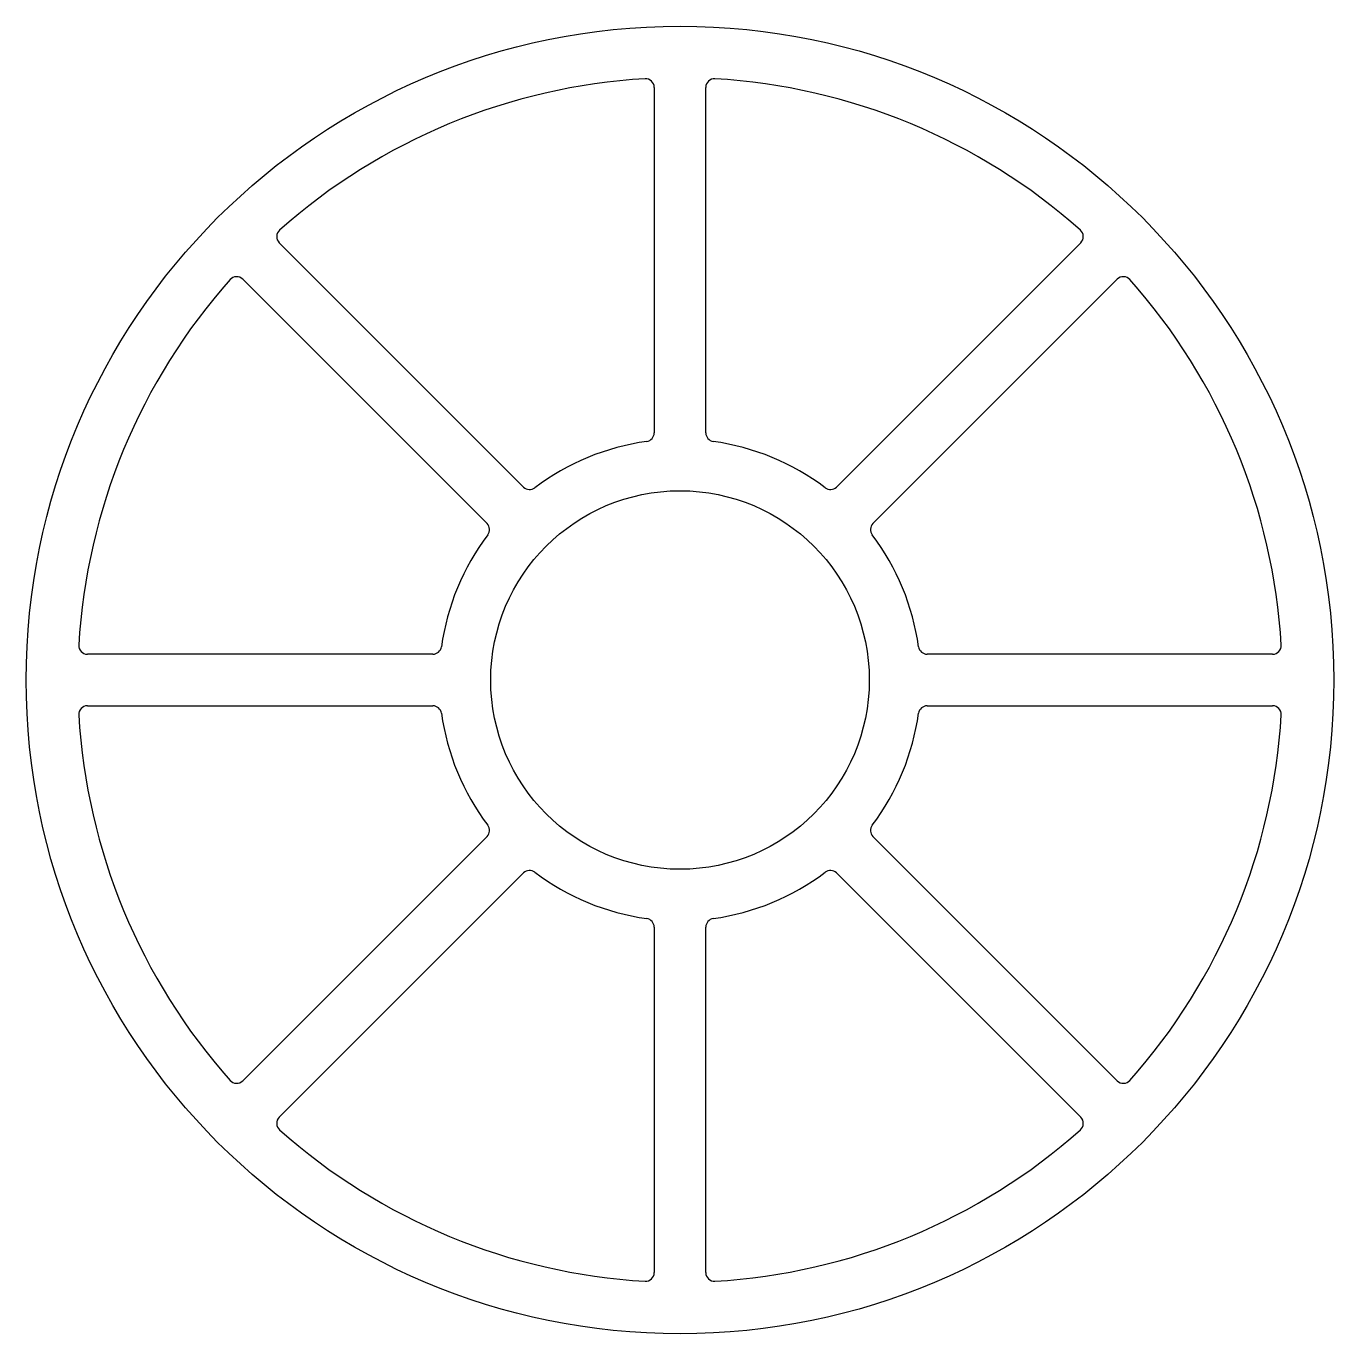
# Model space of a CAD drawing. Extents: x 1927.8 to 2003.8, y 1464.9 to 1540.9.
import ezdxf

# ---------------------------------------------------------------- set-up
doc = ezdxf.new("R2010")
doc.units = 0
doc.layers.get('0').update_dxf_attribs({"linetype": 'CONTINUOUS'})

msp = doc.modelspace()

# ---------------------------------------------------------------- linework, layer by layer
for p, q in [((1964.306, 1537.305), (1964.306, 1517.225)), ((1967.306, 1517.225), (1967.306, 1537.305)), ((1956.711, 1514.079), (1942.512, 1528.278)), ((1989.099, 1528.278), (1974.9, 1514.079)), ((1940.391, 1526.157), (1954.59, 1511.958)), ((1977.022, 1511.958), (1991.221, 1526.157)), ((1951.444, 1504.363), (1931.364, 1504.363)), ((2000.248, 1504.363), (1980.167, 1504.363)), ((1931.364, 1501.363), (1951.444, 1501.363)), ((1980.167, 1501.363), (2000.248, 1501.363)), ((1954.59, 1493.769), (1940.391, 1479.57)), ((1991.221, 1479.57), (1977.022, 1493.769)), ((1942.512, 1477.448), (1956.711, 1491.648)), ((1974.9, 1491.648), (1989.099, 1477.448)), ((1964.306, 1488.502), (1964.306, 1468.421)), ((1967.306, 1468.421), (1967.306, 1488.502))]:
    msp.add_line(p, q)
for radius in [38, 11]:
    msp.add_circle((1965.806, 1502.863), radius)
for centre, radius, start, end in [((1965.806, 1502.863), 35, 93.32336, 131.67664), ((1963.806, 1537.305), 0.5, 0, 93.32336), ((1967.806, 1537.305), 0.5, 86.67664, 180), ((1965.806, 1502.863), 35, 48.32336, 86.67664), ((1942.866, 1528.632), 0.5, 131.67664, 225), ((1988.746, 1528.632), 0.5, 315, 48.32336), ((1965.806, 1502.863), 35, 138.32336, 176.67664), ((1940.037, 1525.803), 0.5, 45, 138.32336), ((1991.574, 1525.803), 0.5, 41.67664, 135), ((1965.806, 1502.863), 35, 3.32336, 41.67664), ((1963.806, 1517.225), 0.5, 277.92814, 0), ((1967.806, 1517.225), 0.5, 180, 262.07186), ((1965.806, 1502.863), 14, 97.92814, 127.07186), ((1965.806, 1502.863), 14, 52.92814, 82.07186), ((1957.065, 1514.432), 0.5, 225, 307.07186), ((1974.547, 1514.432), 0.5, 232.92814, 315), ((1954.237, 1511.604), 0.5, 322.92814, 45), ((1977.375, 1511.604), 0.5, 135, 217.07186), ((1965.806, 1502.863), 14, 142.92814, 172.07186), ((1965.806, 1502.863), 14, 7.92814, 37.07186), ((1931.364, 1504.863), 0.5, 176.67664, 270), ((2000.248, 1504.863), 0.5, 270, 3.32336), ((1951.444, 1504.863), 0.5, 270, 352.07186), ((1980.167, 1504.863), 0.5, 187.92814, 270), ((1931.364, 1500.863), 0.5, 90, 183.32336), ((1951.444, 1500.863), 0.5, 7.92814, 90), ((1980.167, 1500.863), 0.5, 90, 172.07186), ((2000.248, 1500.863), 0.5, 356.67664, 90), ((1965.806, 1502.863), 35, 183.32336, 221.67664), ((1965.806, 1502.863), 14, 187.92814, 217.07186), ((1965.806, 1502.863), 14, 322.92814, 352.07186), ((1965.806, 1502.863), 35, 318.32336, 356.67664), ((1954.237, 1494.122), 0.5, 315, 37.07186), ((1977.375, 1494.122), 0.5, 142.92814, 225), ((1957.065, 1491.294), 0.5, 52.92814, 135), ((1965.806, 1502.863), 14, 232.92814, 262.07186), ((1965.806, 1502.863), 14, 277.92814, 307.07186), ((1974.547, 1491.294), 0.5, 45, 127.07186), ((1963.806, 1488.502), 0.5, 0, 82.07186), ((1967.806, 1488.502), 0.5, 97.92814, 180), ((1940.037, 1479.923), 0.5, 221.67664, 315), ((1991.574, 1479.923), 0.5, 225, 318.32336), ((1942.866, 1477.095), 0.5, 135, 228.32336), ((1988.746, 1477.095), 0.5, 311.67664, 45), ((1965.806, 1502.863), 35, 228.32336, 266.67664), ((1965.806, 1502.863), 35, 273.32336, 311.67664), ((1963.806, 1468.421), 0.5, 266.67664, 0), ((1967.806, 1468.421), 0.5, 180, 273.32336)]:
    msp.add_arc(centre, radius, start, end)

doc.saveas('drawing.dxf')
